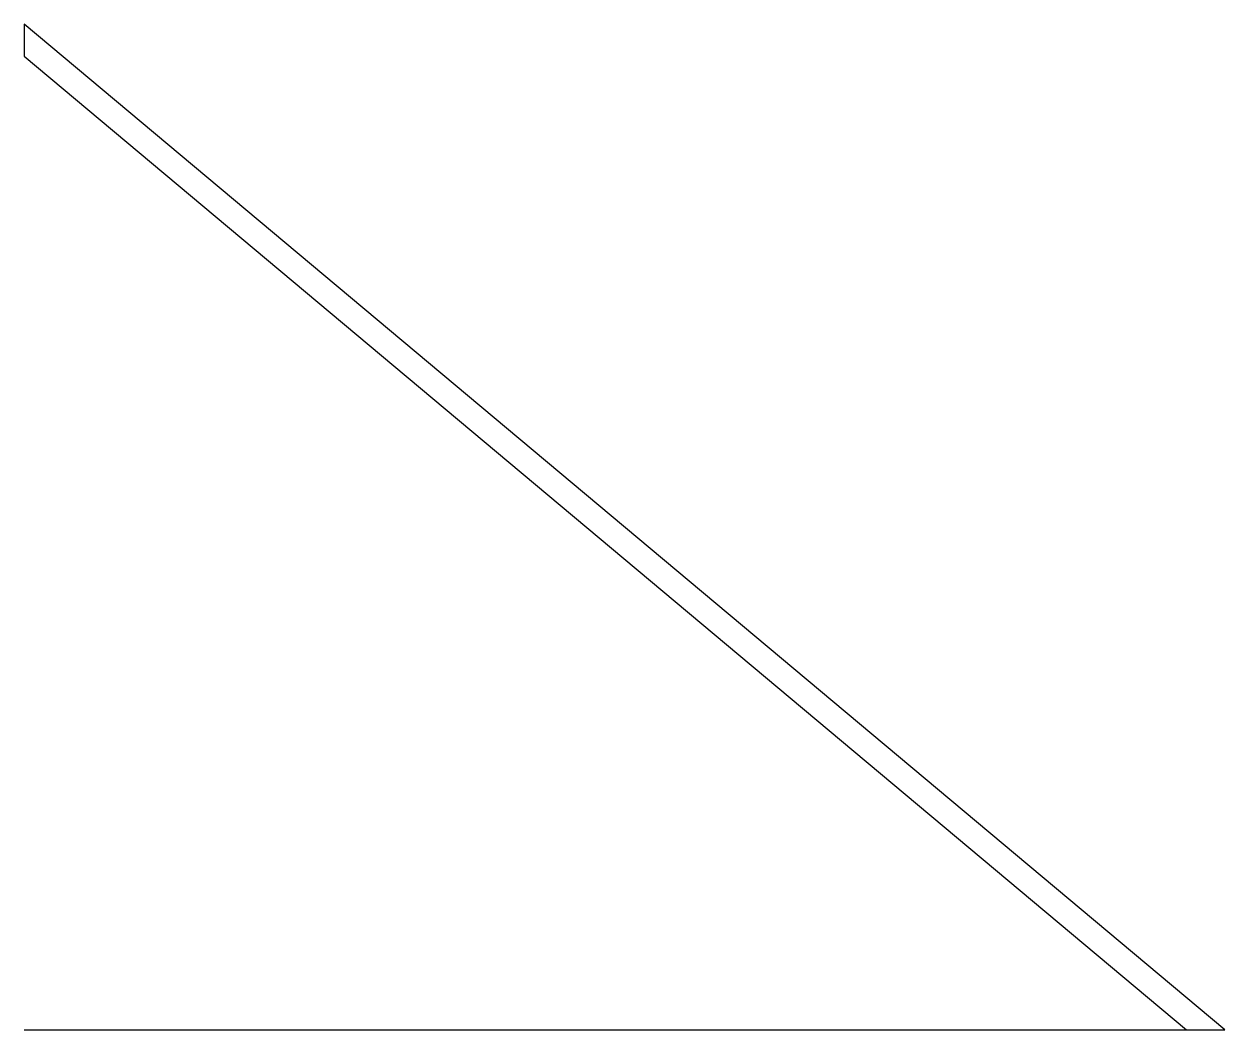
# Model space of a CAD drawing. Header units: millimetres. Extents: x 0 to 50, y 0 to 41.9.
import ezdxf

# ---------------------------------------------------------------- set-up
doc = ezdxf.new("R2010")
doc.units = ezdxf.units.MM

msp = doc.modelspace()

# ---------------------------------------------------------------- linework, layer by layer
for p, q in [((50, 0), (0, 41.877878)), ((0, 41.877878), (0, 40.537786)), ((0, 40.537786), (48.4, 0)), ((0, 0), (50, 0))]:
    msp.add_line(p, q)

doc.saveas('drawing.dxf')
